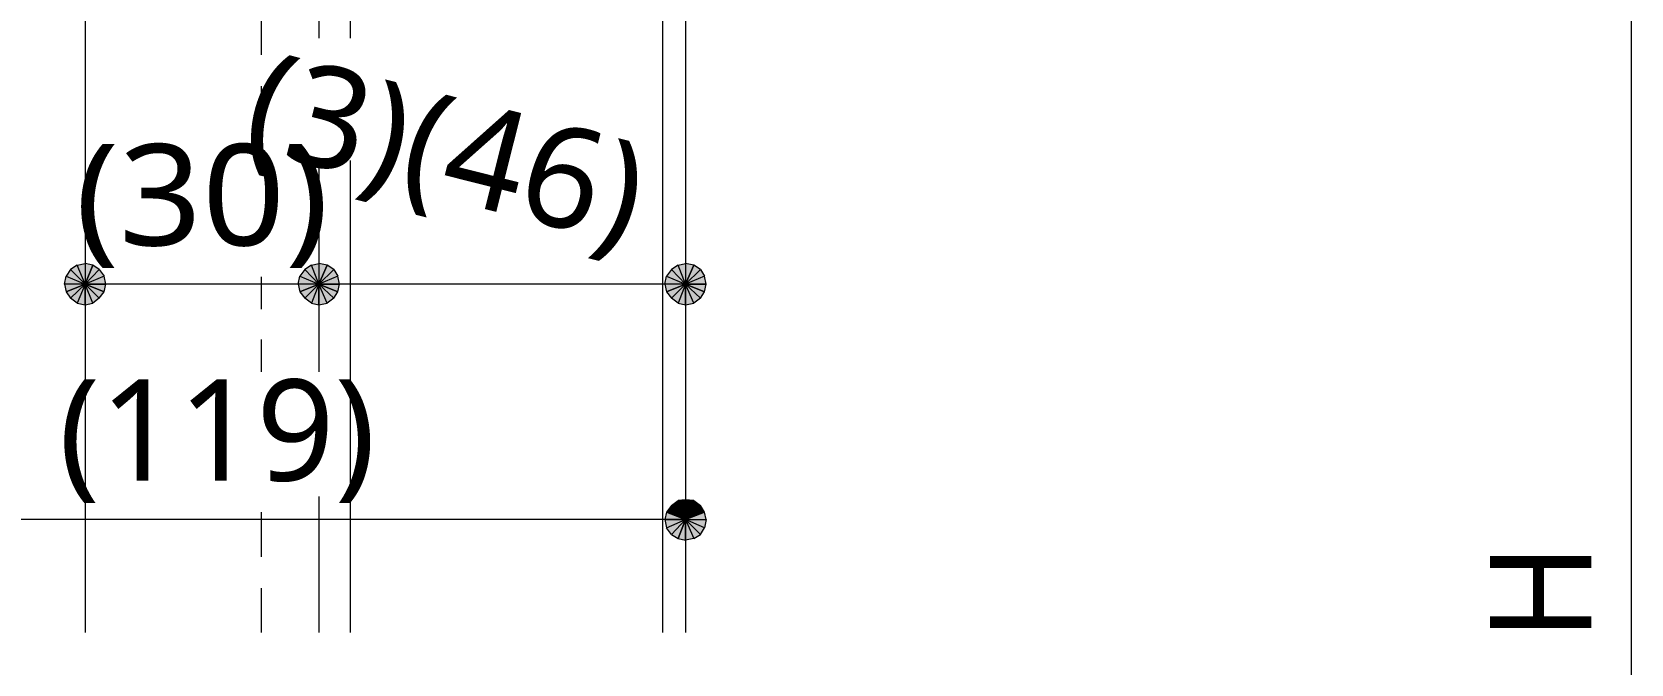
# Model space of a CAD drawing. Header units: millimetres. Extents: x 0 to 420, y 0 to 297.
# Drawn here: x 329.49 to 370.48, y 220.94 to 237.14 of the extents above; entities that cross this region are included whole.
import ezdxf
from ezdxf.enums import TextEntityAlignment as Align

# ---------------------------------------------------------------- set-up
doc = ezdxf.new("R2010")
doc.units = ezdxf.units.MM
doc.styles.add('kst32b', font='NotoSansJP-Variable.ttf')

msp = doc.modelspace()

# ---------------------------------------------------------------- hatches: boundary and pattern name
h = msp.add_hatch(color=7)
h.paths.add_polyline_path([(331.047, 231.161), (330.856, 231.204), (330.856, 230.674), (331.047, 231.161)])
h.paths.add_polyline_path([(330.856, 231.204), (330.856, 230.674), (330.645, 231.161), (330.856, 231.204)])
h.paths.add_polyline_path([(330.856, 230.674), (330.645, 231.161), (330.475, 231.055), (330.856, 230.674)])
h = msp.add_hatch(color=7)
h.paths.add_polyline_path([(337.058, 231.161), (336.846, 231.204), (336.846, 230.674), (337.058, 231.161)])
h.paths.add_polyline_path([(336.846, 231.204), (336.846, 230.674), (336.656, 231.161), (336.846, 231.204)])
h.paths.add_polyline_path([(336.846, 230.674), (336.656, 231.161), (336.487, 231.055), (336.846, 230.674)])
h = msp.add_hatch(color=7)
h.paths.add_polyline_path([(346.456, 231.161), (346.244, 231.204), (346.244, 230.674), (346.456, 231.161)])
h.paths.add_polyline_path([(346.244, 231.204), (346.244, 230.674), (346.054, 231.161), (346.244, 231.204)])
h.paths.add_polyline_path([(346.244, 230.674), (346.054, 231.161), (345.885, 231.055), (346.244, 230.674)])
h = msp.add_hatch(color=7)
h.paths.add_polyline_path([(330.475, 231.055), (330.369, 230.886), (330.856, 230.674), (330.475, 231.055)])
h.paths.add_polyline_path([(330.369, 230.886), (330.856, 230.674), (330.327, 230.674), (330.369, 230.886)])
h.paths.add_polyline_path([(330.856, 230.674), (330.327, 230.674), (330.369, 230.484), (330.856, 230.674)])
h = msp.add_hatch(color=7)
h.paths.add_polyline_path([(331.385, 230.674), (331.343, 230.886), (330.856, 230.674), (331.385, 230.674)])
h.paths.add_polyline_path([(331.343, 230.886), (330.856, 230.674), (331.216, 231.055), (331.343, 230.886)])
h.paths.add_polyline_path([(330.856, 230.674), (331.216, 231.055), (331.047, 231.161), (330.856, 230.674)])
h = msp.add_hatch(color=7)
h.paths.add_polyline_path([(336.487, 231.055), (336.36, 230.886), (336.846, 230.674), (336.487, 231.055)])
h.paths.add_polyline_path([(336.36, 230.886), (336.846, 230.674), (336.317, 230.674), (336.36, 230.886)])
h.paths.add_polyline_path([(336.846, 230.674), (336.317, 230.674), (336.36, 230.484), (336.846, 230.674)])
h = msp.add_hatch(color=7)
h.paths.add_polyline_path([(337.376, 230.674), (337.333, 230.886), (336.846, 230.674), (337.376, 230.674)])
h.paths.add_polyline_path([(337.333, 230.886), (336.846, 230.674), (337.227, 231.055), (337.333, 230.886)])
h.paths.add_polyline_path([(336.846, 230.674), (337.227, 231.055), (337.058, 231.161), (336.846, 230.674)])
h = msp.add_hatch(color=7)
h.paths.add_polyline_path([(345.885, 231.055), (345.757, 230.886), (346.244, 230.674), (345.885, 231.055)])
h.paths.add_polyline_path([(345.757, 230.886), (346.244, 230.674), (345.715, 230.674), (345.757, 230.886)])
h.paths.add_polyline_path([(346.244, 230.674), (345.715, 230.674), (345.757, 230.484), (346.244, 230.674)])
h = msp.add_hatch(color=7)
h.paths.add_polyline_path([(346.773, 230.674), (346.731, 230.886), (346.244, 230.674), (346.773, 230.674)])
h.paths.add_polyline_path([(346.731, 230.886), (346.244, 230.674), (346.625, 231.055), (346.731, 230.886)])
h.paths.add_polyline_path([(346.244, 230.674), (346.625, 231.055), (346.456, 231.161), (346.244, 230.674)])
h = msp.add_hatch(color=7)
h.paths.add_polyline_path([(330.369, 230.484), (330.475, 230.314), (330.856, 230.674), (330.369, 230.484)])
h.paths.add_polyline_path([(330.475, 230.314), (330.856, 230.674), (330.645, 230.187), (330.475, 230.314)])
h.paths.add_polyline_path([(330.856, 230.674), (330.645, 230.187), (330.856, 230.145), (330.856, 230.674)])
h = msp.add_hatch(color=7)
h.paths.add_polyline_path([(330.856, 230.145), (331.047, 230.187), (330.856, 230.674), (330.856, 230.145)])
h.paths.add_polyline_path([(331.047, 230.187), (330.856, 230.674), (331.216, 230.314), (331.047, 230.187)])
h.paths.add_polyline_path([(330.856, 230.674), (331.216, 230.314), (331.343, 230.484), (330.856, 230.674)])
for points in [[(331.343, 230.484), (331.385, 230.674), (330.856, 230.674), (331.343, 230.484)], [(337.333, 230.484), (337.376, 230.674), (336.846, 230.674), (337.333, 230.484)], [(346.731, 230.484), (346.773, 230.674), (346.244, 230.674), (346.731, 230.484)], [(345.757, 224.832), (345.715, 224.642), (346.244, 224.642), (345.757, 224.832)]]:
    msp.add_hatch(color=7).paths.add_polyline_path(points)
h = msp.add_hatch(color=7)
h.paths.add_polyline_path([(336.36, 230.484), (336.487, 230.314), (336.846, 230.674), (336.36, 230.484)])
h.paths.add_polyline_path([(336.487, 230.314), (336.846, 230.674), (336.656, 230.187), (336.487, 230.314)])
h.paths.add_polyline_path([(336.846, 230.674), (336.656, 230.187), (336.846, 230.145), (336.846, 230.674)])
h = msp.add_hatch(color=7)
h.paths.add_polyline_path([(336.846, 230.145), (337.058, 230.187), (336.846, 230.674), (336.846, 230.145)])
h.paths.add_polyline_path([(337.058, 230.187), (336.846, 230.674), (337.227, 230.314), (337.058, 230.187)])
h.paths.add_polyline_path([(336.846, 230.674), (337.227, 230.314), (337.333, 230.484), (336.846, 230.674)])
h = msp.add_hatch(color=7)
h.paths.add_polyline_path([(345.757, 230.484), (345.885, 230.314), (346.244, 230.674), (345.757, 230.484)])
h.paths.add_polyline_path([(345.885, 230.314), (346.244, 230.674), (346.054, 230.187), (345.885, 230.314)])
h.paths.add_polyline_path([(346.244, 230.674), (346.054, 230.187), (346.244, 230.145), (346.244, 230.674)])
h = msp.add_hatch(color=7)
h.paths.add_polyline_path([(346.244, 230.145), (346.456, 230.187), (346.244, 230.674), (346.244, 230.145)])
h.paths.add_polyline_path([(346.456, 230.187), (346.244, 230.674), (346.625, 230.314), (346.456, 230.187)])
h.paths.add_polyline_path([(346.244, 230.674), (346.625, 230.314), (346.731, 230.484), (346.244, 230.674)])
h = msp.add_hatch(color=7)
h.paths.add_polyline_path([(346.244, 225.15), (346.054, 225.129), (346.244, 224.642), (346.244, 225.15)])
h.paths.add_polyline_path([(346.054, 225.129), (346.244, 224.642), (345.885, 225.002), (346.054, 225.129)])
h.paths.add_polyline_path([(346.244, 224.642), (345.885, 225.002), (345.757, 224.832), (346.244, 224.642)])
h = msp.add_hatch(color=7)
h.paths.add_polyline_path([(346.731, 224.832), (346.625, 225.002), (346.244, 224.642), (346.731, 224.832)])
h.paths.add_polyline_path([(346.625, 225.002), (346.244, 224.642), (346.456, 225.129), (346.625, 225.002)])
h.paths.add_polyline_path([(346.244, 224.642), (346.456, 225.129), (346.244, 225.15), (346.244, 224.642)])
h = msp.add_hatch(color=7)
h.paths.add_polyline_path([(345.715, 224.642), (345.757, 224.43), (346.244, 224.642), (345.715, 224.642)])
h.paths.add_polyline_path([(345.757, 224.43), (346.244, 224.642), (345.885, 224.261), (345.757, 224.43)])
h.paths.add_polyline_path([(346.244, 224.642), (345.885, 224.261), (346.054, 224.155), (346.244, 224.642)])
h = msp.add_hatch(color=7)
h.paths.add_polyline_path([(346.054, 224.155), (346.244, 224.113), (346.244, 224.642), (346.054, 224.155)])
h.paths.add_polyline_path([(346.244, 224.113), (346.244, 224.642), (346.456, 224.155), (346.244, 224.113)])
h.paths.add_polyline_path([(346.244, 224.642), (346.456, 224.155), (346.625, 224.261), (346.244, 224.642)])
h = msp.add_hatch(color=7)
h.paths.add_polyline_path([(346.625, 224.261), (346.731, 224.43), (346.244, 224.642), (346.625, 224.261)])
h.paths.add_polyline_path([(346.731, 224.43), (346.244, 224.642), (346.773, 224.642), (346.731, 224.43)])
h.paths.add_polyline_path([(346.244, 224.642), (346.773, 224.642), (346.731, 224.832), (346.244, 224.642)])

# ---------------------------------------------------------------- linework, layer by layer
at = {"lineweight": 13}
for points in [[(346.244, 251.46), (346.244, 221.742)], [(345.652, 250.126), (345.652, 221.742)], [(337.651, 250.021), (337.651, 236.982)], [(330.856, 248.454), (330.856, 221.742)], [(336.846, 248.264), (336.846, 236.982)], [(370.48, 247.946), (370.48, 199.877)], [(335.365, 237.765), (335.365, 236.559)], [(335.365, 235.754), (335.365, 234.992)], [(336.846, 233.849), (336.846, 228.431)], [(337.651, 233.849), (337.651, 221.742)], [(335.365, 230.865), (335.365, 230.039)], [(336.846, 230.674), (330.856, 230.674)], [(346.244, 230.674), (336.846, 230.674)], [(335.365, 229.256), (335.365, 228.431)], [(336.846, 225.234), (336.846, 221.742)], [(346.244, 224.642), (322.241, 224.642)], [(335.365, 224.832), (335.365, 223.689)], [(335.365, 222.885), (335.365, 221.742)]]:
    msp.add_lwpolyline(points, dxfattribs=at)
at = {"lineweight": 0}
for points in [[(330.856, 231.204), (330.856, 230.674), (330.645, 231.161)], [(331.047, 231.161), (330.856, 231.204), (330.856, 230.674)], [(336.846, 231.204), (336.846, 230.674), (336.656, 231.161)], [(337.058, 231.161), (336.846, 231.204), (336.846, 230.674)], [(346.244, 231.204), (346.244, 230.674), (346.054, 231.161)], [(346.456, 231.161), (346.244, 231.204), (346.244, 230.674)], [(330.369, 230.886), (330.856, 230.674), (330.327, 230.674)], [(330.475, 231.055), (330.369, 230.886), (330.856, 230.674)], [(330.856, 230.674), (330.645, 231.161), (330.475, 231.055)], [(330.856, 230.674), (331.216, 231.055), (331.047, 231.161)], [(331.343, 230.886), (330.856, 230.674), (331.216, 231.055)], [(331.385, 230.674), (331.343, 230.886), (330.856, 230.674)], [(336.36, 230.886), (336.846, 230.674), (336.317, 230.674)], [(336.487, 231.055), (336.36, 230.886), (336.846, 230.674)], [(336.846, 230.674), (336.656, 231.161), (336.487, 231.055)], [(336.846, 230.674), (337.227, 231.055), (337.058, 231.161)], [(337.333, 230.886), (336.846, 230.674), (337.227, 231.055)], [(337.376, 230.674), (337.333, 230.886), (336.846, 230.674)], [(345.757, 230.886), (346.244, 230.674), (345.715, 230.674)], [(345.885, 231.055), (345.757, 230.886), (346.244, 230.674)], [(346.244, 230.674), (346.054, 231.161), (345.885, 231.055)], [(346.244, 230.674), (346.625, 231.055), (346.456, 231.161)], [(346.731, 230.886), (346.244, 230.674), (346.625, 231.055)], [(346.773, 230.674), (346.731, 230.886), (346.244, 230.674)], [(330.856, 230.674), (330.327, 230.674), (330.369, 230.484)], [(330.369, 230.484), (330.475, 230.314), (330.856, 230.674)], [(330.475, 230.314), (330.856, 230.674), (330.645, 230.187)], [(330.856, 230.674), (330.645, 230.187), (330.856, 230.145)], [(330.856, 230.145), (331.047, 230.187), (330.856, 230.674)], [(331.047, 230.187), (330.856, 230.674), (331.216, 230.314)], [(330.856, 230.674), (331.216, 230.314), (331.343, 230.484)], [(331.343, 230.484), (331.385, 230.674), (330.856, 230.674)], [(336.846, 230.674), (336.317, 230.674), (336.36, 230.484)], [(336.36, 230.484), (336.487, 230.314), (336.846, 230.674)], [(336.487, 230.314), (336.846, 230.674), (336.656, 230.187)], [(336.846, 230.674), (336.656, 230.187), (336.846, 230.145)], [(336.846, 230.145), (337.058, 230.187), (336.846, 230.674)], [(337.058, 230.187), (336.846, 230.674), (337.227, 230.314)], [(336.846, 230.674), (337.227, 230.314), (337.333, 230.484)], [(337.333, 230.484), (337.376, 230.674), (336.846, 230.674)], [(346.244, 230.674), (345.715, 230.674), (345.757, 230.484)], [(345.757, 230.484), (345.885, 230.314), (346.244, 230.674)], [(345.885, 230.314), (346.244, 230.674), (346.054, 230.187)], [(346.244, 230.674), (346.054, 230.187), (346.244, 230.145)], [(346.244, 230.145), (346.456, 230.187), (346.244, 230.674)], [(346.456, 230.187), (346.244, 230.674), (346.625, 230.314)], [(346.244, 230.674), (346.625, 230.314), (346.731, 230.484)], [(346.731, 230.484), (346.773, 230.674), (346.244, 230.674)], [(346.054, 225.129), (346.244, 224.642), (345.885, 225.002)], [(346.244, 225.15), (346.054, 225.129), (346.244, 224.642)], [(346.244, 224.642), (346.456, 225.129), (346.244, 225.15)], [(346.625, 225.002), (346.244, 224.642), (346.456, 225.129)], [(345.757, 224.832), (345.715, 224.642), (346.244, 224.642)], [(345.715, 224.642), (345.757, 224.43), (346.244, 224.642)], [(346.244, 224.642), (345.885, 225.002), (345.757, 224.832)], [(345.757, 224.43), (346.244, 224.642), (345.885, 224.261)], [(346.244, 224.642), (345.885, 224.261), (346.054, 224.155)], [(346.054, 224.155), (346.244, 224.113), (346.244, 224.642)], [(346.731, 224.832), (346.625, 225.002), (346.244, 224.642)], [(346.244, 224.642), (346.773, 224.642), (346.731, 224.832)], [(346.244, 224.113), (346.244, 224.642), (346.456, 224.155)], [(346.244, 224.642), (346.456, 224.155), (346.625, 224.261)], [(346.625, 224.261), (346.731, 224.43), (346.244, 224.642)], [(346.731, 224.43), (346.244, 224.642), (346.773, 224.642)]]:
    msp.add_lwpolyline(points, close=True, dxfattribs=at)

# ---------------------------------------------------------------- texts
at = {"style": 'kst32b'}
for s, p, p2 in [('(3)(46)', (334.814, 234.188), (344.804, 231.669)), ('(30)', (330.602, 231.669), (337.099, 231.669)), ('(119)', (330.179, 225.637), (338.3, 225.637))]:
    msp.add_text(s, height=2.5989, dxfattribs=at).set_placement(p, p2, align=Align.FIT)
msp.add_text('H', height=2.599, rotation=90, dxfattribs=at).set_placement((369.464, 221.53))

doc.saveas('drawing.dxf')
